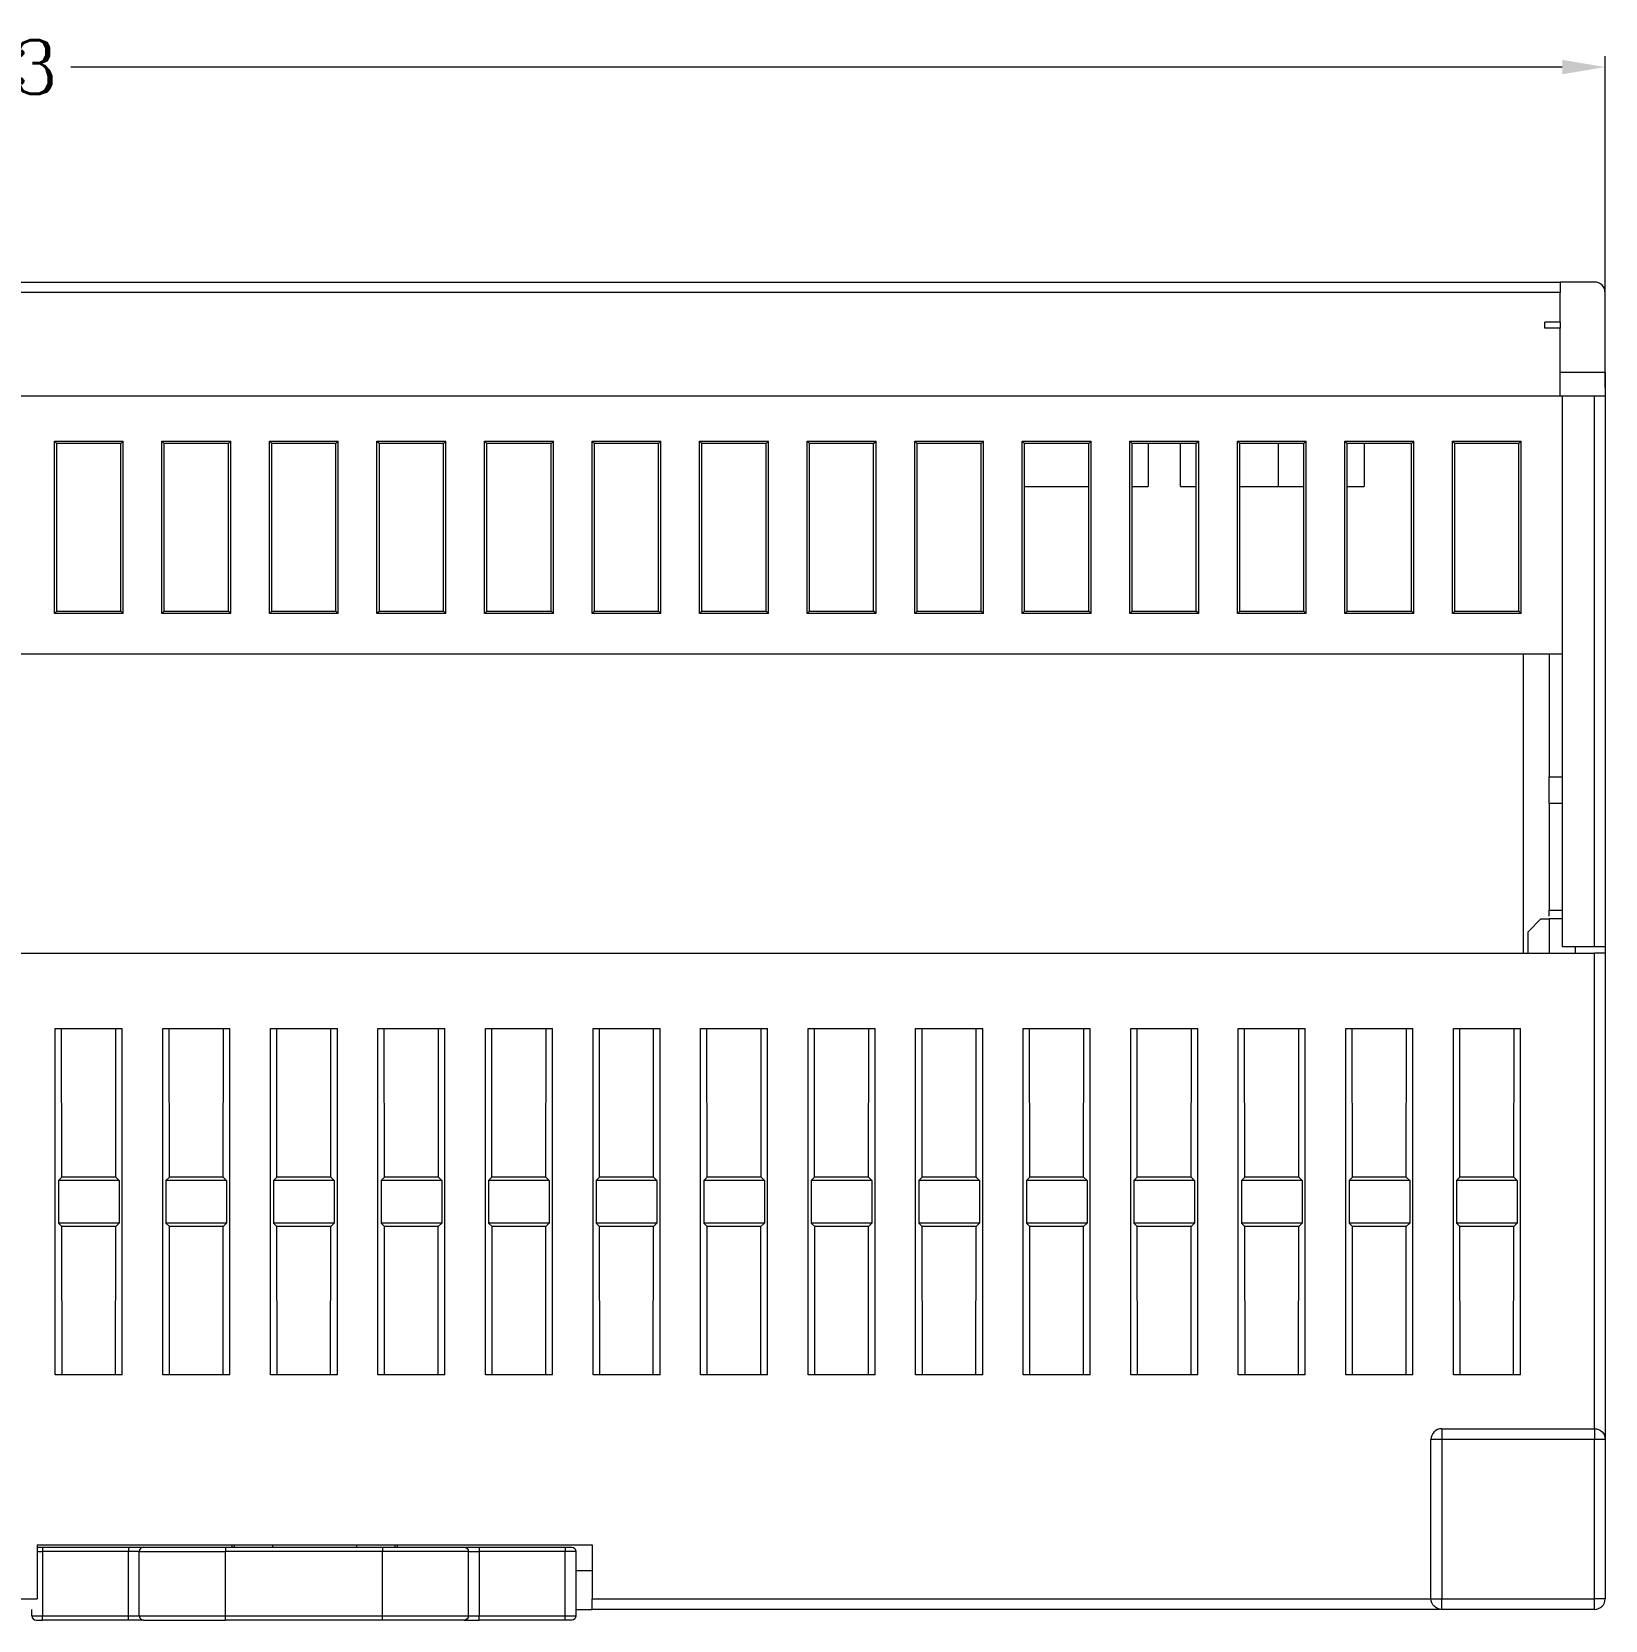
# Model space of a CAD drawing. Header units: millimetres. Extents: x 92 to 1037, y 522 to 1264.
# Drawn here: x 869.3 to 942.4, y 521.5 to 595.4 of the extents above; entities that cross this region are included whole.
import ezdxf

# ---------------------------------------------------------------- set-up
doc = ezdxf.new("R2010")
doc.units = ezdxf.units.MM
doc.layers.get('Defpoints').update_dxf_attribs({"linetype": 'CONTINUOUS'})
doc.layers.add('8', color=7, linetype='CONTINUOUS', true_color=0xffffff)
doc.layers.add('9', color=7, linetype='CONTINUOUS', true_color=0xffffff)
doc.layers.add('dim', color=82, linetype='CONTINUOUS', lineweight=9)
doc.styles.add('ROMANC', font='romanc.shx', dxfattribs={"bigfont": 'gbcbig.shx'})
doc.dimstyles.new('YanXiu', dxfattribs={"dimtxt": 6, "dimasz": 2.2, "dimexe": 0.66, "dimexo": 0.66, "dimgap": 0.66, "dimtad": 0, "dimdsep": 46, "dimtxsty": 'ROMANC', "dimcen": 0, "dimclrd": 256, "dimclre": 131, "dimclrt": 42, "dimazin": 2, "dimtfac": 1, "dimtofl": 0, "dimtmove": 0, "dimatfit": 3, "dimfxl": 0, "dimlwd": 5, "dimlwe": 5, "dimarcsym": 0})

# ---------------------------------------------------------------- blocks, each defined once
blk = doc.blocks.new('*D45')
at = {"layer": 'Defpoints', "color": 0, "lineweight": 18, "transparency": 16777216}
for p in [(942.435, 593.74), (942.435, 578.345), (789.135, 577.839)]:
    blk.add_point(p, dxfattribs=at)
at = {"layer": 'dim', "color": 131, "lineweight": 5, "transparency": 16777216}
for p, q in [((789.135, 578.339), (789.135, 594.24)), ((942.435, 578.844), (942.435, 594.24))]:
    blk.add_line(p, q, dxfattribs=at)
at = {"layer": 'dim', "lineweight": 5, "transparency": 16777216}
for p, q in [((791.135, 593.74), (860.464, 593.74)), ((940.435, 593.74), (871.106, 593.74))]:
    blk.add_line(p, q, dxfattribs=at)
at = {"layer": 'dim', "lineweight": 18, "transparency": 16777216}
for points in [[(791.135, 594.074), (791.135, 593.407), (789.135, 593.74)], [(940.435, 594.074), (940.435, 593.407), (942.435, 593.74)]]:
    blk.add_solid(points, dxfattribs=at)
at = {"layer": 'dim', "color": 42, "lineweight": 18, "transparency": 16777216, "insert": (865.785, 593.74), "char_height": 2.5, "attachment_point": 5, "style": 'ROMANC'}
blk.add_mtext('153.3', dxfattribs=at)

msp = doc.modelspace()

# ---------------------------------------------------------------- linework, layer by layer
at = {"layer": '8', "color": 155, "linetype": 'Continuous', "lineweight": 18}
for p, q in [((787.334, 583.746), (940.334, 583.746)), ((941.934, 583.746), (940.334, 583.746)), ((940.334, 583.746), (940.334, 583.263)), ((940.334, 581.887), (940.334, 583.263)), ((942.434, 579.546), (942.434, 583.246)), ((940.334, 581.887), (939.633, 581.887)), ((939.633, 581.604), (939.633, 581.887)), ((940.334, 581.887), (940.334, 581.604)), ((940.334, 581.604), (939.633, 581.604)), ((940.334, 578.446), (940.334, 581.604)), ((942.434, 579.546), (940.334, 579.546)), ((942.434, 579.546), (942.434, 578.446)), ((940.434, 578.446), (787.134, 578.446)), ((940.434, 578.446), (940.434, 552.846)), ((941.934, 578.446), (940.434, 578.446)), ((942.434, 578.446), (941.934, 578.446)), ((942.434, 578.446), (942.434, 552.846)), ((870.333, 576.346), (873.534, 576.346)), ((870.333, 568.346), (870.333, 576.346)), ((870.333, 576.346), (870.443, 576.236)), ((873.424, 576.236), (870.443, 576.236)), ((870.443, 568.456), (870.443, 576.236)), ((873.424, 576.236), (873.534, 576.346)), ((873.424, 568.456), (873.424, 576.236)), ((873.534, 568.346), (873.534, 576.346)), ((875.333, 576.346), (878.534, 576.346)), ((875.333, 568.346), (875.333, 576.346)), ((875.333, 576.346), (875.443, 576.236)), ((878.424, 576.236), (875.443, 576.236)), ((875.443, 568.456), (875.443, 576.236)), ((878.424, 576.236), (878.534, 576.346)), ((878.424, 568.456), (878.424, 576.236)), ((878.534, 568.346), (878.534, 576.346)), ((880.333, 576.346), (883.534, 576.346)), ((880.333, 568.346), (880.333, 576.346)), ((880.333, 576.346), (880.443, 576.236)), ((883.424, 576.236), (880.443, 576.236)), ((880.443, 568.456), (880.443, 576.236)), ((883.424, 576.236), (883.534, 576.346)), ((883.424, 568.456), (883.424, 576.236)), ((883.534, 568.346), (883.534, 576.346)), ((885.333, 576.346), (888.534, 576.346)), ((885.333, 568.346), (885.333, 576.346)), ((885.333, 576.346), (885.443, 576.236)), ((885.443, 568.456), (885.443, 576.236)), ((888.424, 576.236), (885.443, 576.236)), ((888.424, 576.236), (888.534, 576.346)), ((888.424, 568.456), (888.424, 576.236)), ((888.534, 568.346), (888.534, 576.346)), ((890.333, 576.346), (893.534, 576.346)), ((890.333, 568.346), (890.333, 576.346)), ((890.333, 576.346), (890.443, 576.236)), ((893.424, 576.236), (890.443, 576.236)), ((890.443, 568.456), (890.443, 576.236)), ((893.424, 576.236), (893.534, 576.346)), ((893.424, 568.456), (893.424, 576.236)), ((893.534, 568.346), (893.534, 576.346)), ((895.333, 576.346), (898.534, 576.346)), ((895.333, 568.346), (895.333, 576.346)), ((895.333, 576.346), (895.443, 576.236)), ((895.443, 568.456), (895.443, 576.236)), ((898.424, 576.236), (895.443, 576.236)), ((898.424, 576.236), (898.534, 576.346)), ((898.424, 568.456), (898.424, 576.236)), ((898.534, 568.346), (898.534, 576.346)), ((900.333, 576.346), (903.534, 576.346)), ((900.333, 568.346), (900.333, 576.346)), ((900.333, 576.346), (900.443, 576.236)), ((903.424, 576.236), (900.443, 576.236)), ((900.443, 568.456), (900.443, 576.236)), ((903.424, 576.236), (903.534, 576.346)), ((903.424, 568.456), (903.424, 576.236)), ((903.534, 568.346), (903.534, 576.346)), ((905.333, 576.346), (908.534, 576.346)), ((905.333, 568.346), (905.333, 576.346)), ((905.333, 576.346), (905.443, 576.236)), ((908.424, 576.236), (905.443, 576.236)), ((905.443, 568.456), (905.443, 576.236)), ((908.424, 576.236), (908.534, 576.346)), ((908.424, 568.456), (908.424, 576.236)), ((908.534, 568.346), (908.534, 576.346)), ((910.333, 576.346), (913.534, 576.346)), ((910.333, 568.346), (910.333, 576.346)), ((910.333, 576.346), (910.443, 576.236)), ((913.424, 576.236), (910.443, 576.236)), ((910.443, 568.456), (910.443, 576.236)), ((913.424, 576.236), (913.534, 576.346)), ((913.424, 568.456), (913.424, 576.236)), ((913.534, 568.346), (913.534, 576.346)), ((915.333, 576.346), (918.534, 576.346)), ((915.333, 568.346), (915.333, 576.346)), ((915.333, 576.346), (915.443, 576.236)), ((918.424, 576.236), (915.443, 576.236)), ((915.443, 568.456), (915.443, 576.236)), ((918.424, 576.236), (918.534, 576.346)), ((918.424, 568.456), (918.424, 576.236)), ((918.534, 568.346), (918.534, 576.346)), ((920.333, 576.346), (923.534, 576.346)), ((920.333, 568.346), (920.333, 576.346)), ((920.333, 576.346), (920.443, 576.236)), ((923.424, 576.236), (920.443, 576.236)), ((920.443, 568.456), (920.443, 576.236)), ((921.184, 576.236), (921.184, 574.246)), ((922.684, 574.246), (922.684, 576.236)), ((923.424, 576.236), (923.534, 576.346)), ((923.424, 568.456), (923.424, 576.236)), ((923.534, 568.346), (923.534, 576.346)), ((925.333, 576.346), (928.534, 576.346)), ((925.333, 568.346), (925.333, 576.346)), ((925.333, 576.346), (925.443, 576.236)), ((925.443, 568.456), (925.443, 576.236)), ((928.424, 576.236), (925.443, 576.236)), ((927.234, 576.236), (927.234, 574.246)), ((928.424, 576.236), (928.534, 576.346)), ((928.424, 568.456), (928.424, 576.236)), ((928.534, 568.346), (928.534, 576.346)), ((930.333, 576.346), (933.534, 576.346)), ((930.333, 568.346), (930.333, 576.346)), ((930.333, 576.346), (930.443, 576.236)), ((933.424, 576.236), (930.443, 576.236)), ((930.443, 568.456), (930.443, 576.236)), ((931.234, 576.236), (931.234, 574.246)), ((933.424, 576.236), (933.534, 576.346)), ((933.424, 568.456), (933.424, 576.236)), ((933.534, 568.346), (933.534, 576.346)), ((935.333, 576.346), (938.534, 576.346)), ((935.333, 568.346), (935.333, 576.346)), ((935.333, 576.346), (935.443, 576.236)), ((938.424, 576.236), (935.443, 576.236)), ((935.443, 568.456), (935.443, 576.236)), ((938.424, 576.236), (938.534, 576.346)), ((938.424, 568.456), (938.424, 576.236)), ((938.534, 568.346), (938.534, 576.346)), ((915.443, 574.246), (918.423, 574.246)), ((920.443, 574.246), (921.184, 574.246)), ((922.684, 574.246), (923.424, 574.246)), ((925.443, 574.246), (927.234, 574.246)), ((927.234, 574.246), (928.424, 574.246)), ((930.443, 574.246), (931.234, 574.246)), ((870.443, 568.456), (870.333, 568.346)), ((873.534, 568.346), (870.333, 568.346)), ((870.443, 568.456), (873.424, 568.456)), ((873.534, 568.346), (873.424, 568.456)), ((875.443, 568.456), (875.333, 568.346)), ((878.534, 568.346), (875.333, 568.346)), ((875.443, 568.456), (878.424, 568.456)), ((878.534, 568.346), (878.424, 568.456)), ((880.443, 568.456), (880.333, 568.346)), ((883.534, 568.346), (880.333, 568.346)), ((880.443, 568.456), (883.424, 568.456)), ((883.534, 568.346), (883.424, 568.456)), ((885.443, 568.456), (885.333, 568.346)), ((888.534, 568.346), (885.333, 568.346)), ((885.443, 568.456), (888.424, 568.456)), ((888.534, 568.346), (888.424, 568.456)), ((890.443, 568.456), (890.333, 568.346)), ((893.534, 568.346), (890.333, 568.346)), ((890.443, 568.456), (893.424, 568.456)), ((893.534, 568.346), (893.424, 568.456)), ((895.443, 568.456), (895.333, 568.346)), ((898.534, 568.346), (895.333, 568.346)), ((895.443, 568.456), (898.424, 568.456)), ((898.534, 568.346), (898.424, 568.456)), ((900.443, 568.456), (900.333, 568.346)), ((903.534, 568.346), (900.333, 568.346)), ((900.443, 568.456), (903.424, 568.456)), ((903.534, 568.346), (903.424, 568.456)), ((905.443, 568.456), (905.333, 568.346)), ((908.534, 568.346), (905.333, 568.346)), ((905.443, 568.456), (908.424, 568.456)), ((908.534, 568.346), (908.424, 568.456)), ((910.443, 568.456), (910.333, 568.346)), ((913.534, 568.346), (910.333, 568.346)), ((910.443, 568.456), (913.424, 568.456)), ((913.534, 568.346), (913.424, 568.456)), ((915.443, 568.456), (915.333, 568.346)), ((918.534, 568.346), (915.333, 568.346)), ((915.443, 568.456), (918.424, 568.456)), ((918.534, 568.346), (918.424, 568.456)), ((920.443, 568.456), (920.333, 568.346)), ((923.534, 568.346), (920.333, 568.346)), ((920.443, 568.456), (923.424, 568.456)), ((923.534, 568.346), (923.424, 568.456)), ((925.443, 568.456), (925.333, 568.346)), ((928.534, 568.346), (925.333, 568.346)), ((925.443, 568.456), (928.424, 568.456)), ((928.534, 568.346), (928.424, 568.456)), ((930.443, 568.456), (930.333, 568.346)), ((933.534, 568.346), (930.333, 568.346)), ((930.443, 568.456), (933.424, 568.456)), ((933.534, 568.346), (933.424, 568.456)), ((935.443, 568.456), (935.333, 568.346)), ((938.534, 568.346), (935.333, 568.346)), ((935.443, 568.456), (938.424, 568.456)), ((938.534, 568.346), (938.424, 568.456)), ((940.434, 566.446), (787.134, 566.446)), ((941.934, 552.846), (940.434, 552.846)), ((942.434, 552.846), (941.934, 552.846))]:
    msp.add_line(p, q, dxfattribs=at)
at = {"layer": '8', "color": 155, "linetype": 'Continuous', "lineweight": 13}
for p, q in [((940.334, 583.263), (787.334, 583.263)), ((941.934, 552.846), (941.934, 578.446))]:
    msp.add_line(p, q, dxfattribs=at)
at = {"layer": '8', "color": 155, "linetype": 'Continuous', "lineweight": 18}
msp.add_arc((941.934, 583.246), 0.5, 0, 90, dxfattribs=at)
at = {"layer": '9', "color": 155, "linetype": 'Continuous', "lineweight": 18}
for p, q in [((938.634, 552.545), (938.634, 566.445)), ((939.834, 566.446), (939.834, 560.752)), ((939.834, 560.752), (940.434, 560.752)), ((939.834, 559.502), (939.834, 560.752)), ((939.834, 559.502), (939.834, 554.546)), ((939.448, 554.146), (938.848, 553.546)), ((939.448, 554.146), (939.834, 554.146)), ((940.434, 554.146), (939.834, 554.146)), ((939.834, 554.146), (939.834, 552.546)), ((938.848, 552.546), (938.848, 553.546)), ((746.934, 552.546), (941.934, 552.546)), ((941.034, 552.846), (941.034, 552.546)), ((942.434, 552.546), (941.934, 552.546)), ((942.434, 552.846), (942.434, 552.546)), ((942.434, 552.546), (942.434, 529.946)), ((870.376, 549.046), (873.492, 549.046)), ((870.376, 532.946), (870.376, 549.046)), ((870.68, 542.143), (870.672, 549.046)), ((873.187, 542.143), (873.195, 549.046)), ((873.492, 532.946), (873.492, 549.046)), ((875.376, 549.046), (878.492, 549.046)), ((875.376, 532.946), (875.376, 549.046)), ((875.68, 542.143), (875.672, 549.046)), ((878.187, 542.143), (878.195, 549.046)), ((878.492, 532.946), (878.492, 549.046)), ((880.376, 549.046), (883.492, 549.046)), ((880.376, 532.946), (880.376, 549.046)), ((880.68, 542.143), (880.672, 549.046)), ((883.187, 542.143), (883.195, 549.046)), ((883.492, 532.946), (883.492, 549.046)), ((885.376, 549.046), (888.492, 549.046)), ((885.376, 532.946), (885.376, 549.046)), ((885.68, 542.143), (885.672, 549.046)), ((888.187, 542.143), (888.195, 549.046)), ((888.492, 532.946), (888.492, 549.046)), ((890.376, 549.046), (893.492, 549.046)), ((890.376, 532.946), (890.376, 549.046)), ((890.68, 542.143), (890.672, 549.046)), ((893.187, 542.143), (893.195, 549.046)), ((893.492, 532.946), (893.492, 549.046)), ((895.376, 549.046), (898.492, 549.046)), ((895.376, 532.946), (895.376, 549.046)), ((895.68, 542.143), (895.672, 549.046)), ((898.187, 542.143), (898.195, 549.046)), ((898.492, 532.946), (898.492, 549.046)), ((900.376, 549.046), (903.492, 549.046)), ((900.376, 532.946), (900.376, 549.046)), ((900.68, 542.143), (900.672, 549.046)), ((903.187, 542.143), (903.195, 549.046)), ((903.492, 532.946), (903.492, 549.046)), ((905.376, 549.046), (908.492, 549.046)), ((905.376, 532.946), (905.376, 549.046)), ((905.68, 542.143), (905.672, 549.046)), ((908.187, 542.143), (908.195, 549.046)), ((908.492, 532.946), (908.492, 549.046)), ((910.376, 549.046), (913.492, 549.046)), ((910.376, 532.946), (910.376, 549.046)), ((910.68, 542.143), (910.672, 549.046)), ((913.187, 542.143), (913.195, 549.046)), ((913.492, 532.946), (913.492, 549.046)), ((915.376, 549.046), (918.492, 549.046)), ((915.376, 532.946), (915.376, 549.046)), ((915.68, 542.143), (915.672, 549.046)), ((918.187, 542.143), (918.195, 549.046)), ((918.492, 532.946), (918.492, 549.046)), ((920.376, 549.046), (923.492, 549.046)), ((920.376, 532.946), (920.376, 549.046)), ((920.68, 542.143), (920.672, 549.046)), ((923.187, 542.143), (923.195, 549.046)), ((923.492, 532.946), (923.492, 549.046)), ((925.376, 549.046), (928.492, 549.046)), ((925.376, 532.946), (925.376, 549.046)), ((925.68, 542.143), (925.672, 549.046)), ((928.187, 542.143), (928.195, 549.046)), ((928.492, 532.946), (928.492, 549.046)), ((930.376, 549.046), (933.492, 549.046)), ((930.376, 532.946), (930.376, 549.046)), ((930.68, 542.143), (930.672, 549.046)), ((933.187, 542.143), (933.195, 549.046)), ((933.492, 532.946), (933.492, 549.046)), ((935.376, 549.046), (938.492, 549.046)), ((935.376, 532.946), (935.376, 549.046)), ((935.68, 542.143), (935.672, 549.046)), ((938.187, 542.143), (938.195, 549.046)), ((938.492, 532.946), (938.492, 549.046)), ((870.523, 541.986), (870.68, 542.143)), ((873.344, 541.986), (870.523, 541.986)), ((870.523, 541.986), (870.523, 540.005)), ((873.187, 542.143), (870.68, 542.143)), ((873.344, 541.986), (873.187, 542.143)), ((873.344, 541.986), (873.344, 540.005)), ((875.523, 541.986), (875.68, 542.143)), ((878.344, 541.986), (875.523, 541.986)), ((875.523, 541.986), (875.523, 540.005)), ((878.187, 542.143), (875.68, 542.143)), ((878.344, 541.986), (878.187, 542.143)), ((878.344, 541.986), (878.344, 540.005)), ((880.523, 541.986), (880.68, 542.143)), ((883.344, 541.986), (880.523, 541.986)), ((880.523, 541.986), (880.523, 540.005)), ((883.187, 542.143), (880.68, 542.143)), ((883.344, 541.986), (883.187, 542.143)), ((883.344, 541.986), (883.344, 540.005)), ((885.523, 541.986), (885.68, 542.143)), ((888.344, 541.986), (885.523, 541.986)), ((885.523, 541.986), (885.523, 540.005)), ((888.187, 542.143), (885.68, 542.143)), ((888.344, 541.986), (888.187, 542.143)), ((888.344, 541.986), (888.344, 540.005)), ((890.523, 541.986), (890.68, 542.143)), ((893.344, 541.986), (890.523, 541.986)), ((890.523, 541.986), (890.523, 540.005)), ((893.187, 542.143), (890.68, 542.143)), ((893.344, 541.986), (893.187, 542.143)), ((893.344, 541.986), (893.344, 540.005)), ((895.523, 541.986), (895.68, 542.143)), ((898.344, 541.986), (895.523, 541.986)), ((895.523, 541.986), (895.523, 540.005)), ((898.187, 542.143), (895.68, 542.143)), ((898.344, 541.986), (898.187, 542.143)), ((898.344, 541.986), (898.344, 540.005)), ((900.523, 541.986), (900.68, 542.143)), ((903.344, 541.986), (900.523, 541.986)), ((900.523, 541.986), (900.523, 540.005)), ((903.187, 542.143), (900.68, 542.143)), ((903.344, 541.986), (903.187, 542.143)), ((903.344, 541.986), (903.344, 540.005)), ((905.523, 541.986), (905.68, 542.143)), ((908.344, 541.986), (905.523, 541.986)), ((905.523, 541.986), (905.523, 540.005)), ((908.187, 542.143), (905.68, 542.143)), ((908.344, 541.986), (908.187, 542.143)), ((908.344, 541.986), (908.344, 540.005)), ((910.523, 541.986), (910.68, 542.143)), ((913.344, 541.986), (910.523, 541.986)), ((910.523, 541.986), (910.523, 540.005)), ((913.187, 542.143), (910.68, 542.143)), ((913.344, 541.986), (913.187, 542.143)), ((913.344, 541.986), (913.344, 540.005)), ((915.523, 541.986), (915.68, 542.143)), ((918.344, 541.986), (915.523, 541.986)), ((915.523, 541.986), (915.523, 540.005)), ((918.187, 542.143), (915.68, 542.143)), ((918.344, 541.986), (918.187, 542.143)), ((918.344, 541.986), (918.344, 540.005)), ((920.523, 541.986), (920.68, 542.143)), ((923.344, 541.986), (920.523, 541.986)), ((920.523, 541.986), (920.523, 540.005)), ((923.187, 542.143), (920.68, 542.143)), ((923.344, 541.986), (923.187, 542.143)), ((923.344, 541.986), (923.344, 540.005)), ((925.523, 541.986), (925.68, 542.143)), ((928.344, 541.986), (925.523, 541.986)), ((925.523, 541.986), (925.523, 540.005)), ((928.187, 542.143), (925.68, 542.143)), ((928.344, 541.986), (928.187, 542.143)), ((928.344, 541.986), (928.344, 540.005)), ((930.523, 541.986), (930.68, 542.143)), ((933.344, 541.986), (930.523, 541.986)), ((930.523, 541.986), (930.523, 540.005)), ((933.187, 542.143), (930.68, 542.143)), ((933.344, 541.986), (933.187, 542.143)), ((933.344, 541.986), (933.344, 540.005)), ((935.523, 541.986), (935.68, 542.143)), ((938.344, 541.986), (935.523, 541.986)), ((935.523, 541.986), (935.523, 540.005)), ((938.187, 542.143), (935.68, 542.143)), ((938.344, 541.986), (938.187, 542.143)), ((938.344, 541.986), (938.344, 540.005)), ((873.344, 540.005), (870.523, 540.005)), ((870.523, 540.005), (870.682, 539.846)), ((873.185, 539.846), (870.682, 539.846)), ((870.69, 532.946), (870.682, 539.846)), ((873.178, 532.946), (873.185, 539.846)), ((873.344, 540.005), (873.185, 539.846)), ((878.344, 540.005), (875.523, 540.005)), ((875.523, 540.005), (875.682, 539.846)), ((878.185, 539.846), (875.682, 539.846)), ((875.69, 532.946), (875.682, 539.846)), ((878.178, 532.946), (878.185, 539.846)), ((878.344, 540.005), (878.185, 539.846)), ((883.344, 540.005), (880.523, 540.005)), ((880.523, 540.005), (880.682, 539.846)), ((883.185, 539.846), (880.682, 539.846)), ((880.69, 532.946), (880.682, 539.846)), ((883.178, 532.946), (883.185, 539.846)), ((883.344, 540.005), (883.185, 539.846)), ((888.344, 540.005), (885.523, 540.005)), ((885.523, 540.005), (885.682, 539.846)), ((888.185, 539.846), (885.682, 539.846)), ((885.69, 532.946), (885.682, 539.846)), ((888.178, 532.946), (888.185, 539.846)), ((888.344, 540.005), (888.185, 539.846)), ((893.344, 540.005), (890.523, 540.005)), ((890.523, 540.005), (890.682, 539.846)), ((893.185, 539.846), (890.682, 539.846)), ((890.69, 532.946), (890.682, 539.846)), ((893.178, 532.946), (893.185, 539.846)), ((893.344, 540.005), (893.185, 539.846)), ((898.344, 540.005), (895.523, 540.005)), ((895.523, 540.005), (895.682, 539.846)), ((898.185, 539.846), (895.682, 539.846)), ((895.69, 532.946), (895.682, 539.846)), ((898.178, 532.946), (898.185, 539.846)), ((898.344, 540.005), (898.185, 539.846)), ((903.344, 540.005), (900.523, 540.005)), ((900.523, 540.005), (900.682, 539.846)), ((903.185, 539.846), (900.682, 539.846)), ((900.69, 532.946), (900.682, 539.846)), ((903.178, 532.946), (903.185, 539.846)), ((903.344, 540.005), (903.185, 539.846)), ((908.344, 540.005), (905.523, 540.005)), ((905.523, 540.005), (905.682, 539.846)), ((908.185, 539.846), (905.682, 539.846)), ((905.69, 532.946), (905.682, 539.846)), ((908.178, 532.946), (908.185, 539.846)), ((908.344, 540.005), (908.185, 539.846)), ((913.344, 540.005), (910.523, 540.005)), ((910.523, 540.005), (910.682, 539.846)), ((913.185, 539.846), (910.682, 539.846)), ((910.69, 532.946), (910.682, 539.846)), ((913.178, 532.946), (913.185, 539.846)), ((913.344, 540.005), (913.185, 539.846)), ((918.344, 540.005), (915.523, 540.005)), ((915.523, 540.005), (915.682, 539.846)), ((918.185, 539.846), (915.682, 539.846)), ((915.69, 532.946), (915.682, 539.846)), ((918.178, 532.946), (918.185, 539.846)), ((918.344, 540.005), (918.185, 539.846)), ((923.344, 540.005), (920.523, 540.005)), ((920.523, 540.005), (920.682, 539.846)), ((923.185, 539.846), (920.682, 539.846)), ((920.69, 532.946), (920.682, 539.846)), ((923.178, 532.946), (923.185, 539.846)), ((923.344, 540.005), (923.185, 539.846)), ((928.344, 540.005), (925.523, 540.005)), ((925.523, 540.005), (925.682, 539.846)), ((928.185, 539.846), (925.682, 539.846)), ((925.69, 532.946), (925.682, 539.846)), ((928.178, 532.946), (928.185, 539.846)), ((928.344, 540.005), (928.185, 539.846)), ((933.344, 540.005), (930.523, 540.005)), ((930.523, 540.005), (930.682, 539.846)), ((933.185, 539.846), (930.682, 539.846)), ((930.69, 532.946), (930.682, 539.846)), ((933.178, 532.946), (933.185, 539.846)), ((933.344, 540.005), (933.185, 539.846)), ((938.344, 540.005), (935.523, 540.005)), ((935.523, 540.005), (935.682, 539.846)), ((938.185, 539.846), (935.682, 539.846)), ((935.69, 532.946), (935.682, 539.846)), ((938.178, 532.946), (938.185, 539.846)), ((938.344, 540.005), (938.185, 539.846)), ((873.492, 532.946), (870.376, 532.946)), ((878.492, 532.946), (875.376, 532.946)), ((883.492, 532.946), (880.376, 532.946)), ((888.492, 532.946), (885.376, 532.946)), ((893.492, 532.946), (890.376, 532.946)), ((898.492, 532.946), (895.376, 532.946)), ((903.492, 532.946), (900.376, 532.946)), ((908.492, 532.946), (905.376, 532.946)), ((913.492, 532.946), (910.376, 532.946)), ((918.492, 532.946), (915.376, 532.946)), ((923.492, 532.946), (920.376, 532.946)), ((928.492, 532.946), (925.376, 532.946)), ((933.492, 532.946), (930.376, 532.946)), ((938.492, 532.946), (935.376, 532.946)), ((934.334, 522.546), (934.334, 529.946)), ((942.434, 529.946), (942.434, 522.546)), ((869.534, 525.046), (895.334, 525.046)), ((869.534, 525.046), (869.534, 522.546)), ((895.334, 525.046), (895.334, 522.546)), ((869.534, 524.946), (869.784, 524.946)), ((869.784, 524.946), (873.784, 524.946)), ((873.784, 524.946), (874.484, 524.946)), ((874.284, 521.746), (874.284, 524.746)), ((874.484, 524.946), (878.284, 524.946)), ((878.284, 524.946), (885.584, 524.946)), ((885.584, 524.946), (889.384, 524.946)), ((889.384, 524.946), (890.084, 524.946)), ((889.584, 521.746), (889.584, 524.746)), ((890.084, 524.946), (894.084, 524.946)), ((894.084, 524.946), (894.384, 524.946)), ((894.584, 524.746), (894.584, 521.746)), ((895.334, 523.846), (894.584, 523.846)), ((869.284, 521.746), (869.284, 522.046)), ((894.584, 522.046), (895.334, 522.046)), ((895.334, 522.046), (895.334, 522.546)), ((934.834, 522.046), (895.334, 522.046)), ((941.934, 522.046), (934.834, 522.046)), ((869.484, 521.546), (869.784, 521.546)), ((873.784, 521.546), (869.784, 521.546)), ((874.484, 521.546), (873.784, 521.546)), ((874.484, 521.546), (878.284, 521.546)), ((885.584, 521.546), (878.284, 521.546)), ((889.384, 521.546), (885.584, 521.546)), ((889.384, 521.546), (890.084, 521.546)), ((894.084, 521.546), (890.084, 521.546)), ((894.384, 521.546), (894.084, 521.546))]:
    msp.add_line(p, q, dxfattribs=at)
at = {"layer": '9', "color": 155, "linetype": 'Continuous', "lineweight": 13}
for p, q in [((941.934, 530.446), (941.934, 552.546)), ((934.834, 530.446), (934.834, 529.946)), ((941.934, 530.446), (941.934, 529.946)), ((934.834, 529.946), (934.334, 529.946)), ((934.834, 529.946), (934.834, 522.546)), ((941.934, 522.546), (941.934, 529.946)), ((942.434, 529.946), (941.934, 529.946)), ((869.534, 524.746), (869.784, 524.746)), ((869.784, 524.946), (869.784, 524.746)), ((873.784, 524.746), (869.784, 524.746)), ((869.784, 524.746), (869.784, 521.746)), ((873.784, 524.946), (873.784, 524.746)), ((873.784, 521.746), (873.784, 524.746)), ((874.284, 524.746), (873.784, 524.746)), ((874.284, 524.746), (878.284, 524.746)), ((878.284, 524.946), (878.284, 524.746)), ((885.584, 524.746), (878.284, 524.746)), ((878.284, 521.746), (878.284, 524.746)), ((885.584, 524.946), (885.584, 524.746)), ((885.584, 521.746), (885.584, 524.746)), ((889.584, 524.746), (885.584, 524.746)), ((889.584, 524.746), (890.084, 524.746)), ((890.084, 524.946), (890.084, 524.746)), ((894.084, 524.746), (890.084, 524.746)), ((890.084, 524.746), (890.084, 521.746)), ((894.084, 524.946), (894.084, 524.746)), ((894.084, 521.746), (894.084, 524.746)), ((894.584, 524.746), (894.084, 524.746)), ((819.334, 522.546), (869.534, 522.546)), ((895.334, 522.546), (934.334, 522.546)), ((934.334, 522.546), (934.834, 522.546)), ((934.834, 522.546), (941.934, 522.546)), ((934.834, 522.046), (934.834, 522.546)), ((941.934, 522.046), (941.934, 522.546)), ((942.434, 522.546), (941.934, 522.546)), ((869.284, 521.746), (869.784, 521.746)), ((869.784, 521.746), (873.784, 521.746)), ((869.784, 521.546), (869.784, 521.746)), ((873.784, 521.546), (873.784, 521.746)), ((873.784, 521.746), (874.284, 521.746)), ((874.284, 521.746), (878.284, 521.746)), ((878.284, 521.746), (885.584, 521.746)), ((878.284, 521.546), (878.284, 521.746)), ((885.584, 521.746), (889.584, 521.746)), ((885.584, 521.546), (885.584, 521.746)), ((889.584, 521.746), (890.084, 521.746)), ((890.084, 521.746), (894.084, 521.746)), ((890.084, 521.546), (890.084, 521.746)), ((894.084, 521.546), (894.084, 521.746)), ((894.084, 521.746), (894.584, 521.746))]:
    msp.add_line(p, q, dxfattribs=at)
at = {"layer": '9', "color": 155, "linetype": 'Continuous', "lineweight": 18}
for centre, radius, start, end in [((934.834, 529.946), 0.5, 89.91048, 180), ((874.484, 524.746), 0.2, 90, 180), ((941.934, 522.546), 0.5, 270, 0), ((869.484, 521.746), 0.2, 180, 270), ((874.484, 521.746), 0.2, 180, 270)]:
    msp.add_arc(centre, radius, start, end, dxfattribs=at)
at = {"layer": '9', "color": 155, "linetype": 'Continuous', "lineweight": 18, "extrusion": (0, 0, -1)}
for centre, radius, start, end in [((-941.934, 529.946), 0.5, 90, 180), ((-889.384, 524.746), 0.2, 90, 180), ((-894.384, 524.746), 0.2, 90, 180), ((-934.834, 522.546), 0.5, 270, 0), ((-889.384, 521.746), 0.2, 180, 270), ((-894.384, 521.746), 0.2, 180, 270)]:
    msp.add_arc(centre, radius, start, end, dxfattribs=at)
at = {"layer": '9', "color": 155, "linetype": 'Continuous', "lineweight": 18}
for points, degree in [([(940.434, 559.502), (940.234, 559.502), (940.034, 559.502), (939.834, 559.502)], 3), ([(939.834, 554.546), (940.034, 554.546), (940.234, 554.546), (940.434, 554.546)], 3), ([(939.834, 554.265), (939.834, 554.546)], 1), ([(878.578, 525.046), (878.578, 524.946)], 1), ([(880.483, 525.046), (880.481, 525.012), (880.479, 524.979), (880.478, 524.946)], 3), ([(884.385, 525.046), (884.386, 525.012), (884.388, 524.979), (884.39, 524.946)], 3), ([(886.29, 524.946), (886.29, 524.996), (886.29, 525.046)], 2)]:
    msp.add_open_spline(points, degree=degree, dxfattribs=at)
msp.add_open_spline([(934.834, 530.446), (934.901, 530.446), (934.967, 530.446), (935.367, 530.446), (935.7, 530.446), (937.367, 530.446), (938.7, 530.446), (940.667, 530.446), (941.3, 530.446), (941.934, 530.446)], degree=3, knots=[0, 0, 0, 0, 0.028062, 0.028062, 0.168923, 0.168923, 0.732365, 0.732365, 1, 1, 1, 1], dxfattribs=at)
at = {"layer": '9', "color": 155, "linetype": 'Continuous', "lineweight": 13}
msp.add_open_spline([(941.934, 529.946), (941.634, 529.946), (941.334, 529.946), (939.7, 529.946), (938.367, 529.946), (936.367, 529.946), (935.7, 529.946), (934.967, 529.946), (934.9, 529.946), (934.834, 529.946)], degree=3, knots=[0, 0, 0, 0, 0.126761, 0.126761, 0.690141, 0.690141, 0.971831, 0.971831, 1, 1, 1, 1], dxfattribs=at)
for points in [[(878.711, 524.946), (878.711, 524.979), (878.711, 525.012), (878.711, 525.046)], [(886.156, 525.046), (886.156, 525.012), (886.156, 524.979), (886.156, 524.946)]]:
    msp.add_open_spline(points, degree=3, dxfattribs=at)

# ---------------------------------------------------------------- dimensions: what is measured, and where the dimension line sits
at = {"layer": 'dim', "lineweight": 18}
dim = msp.add_linear_dim(base=(942.435, 593.74), p1=(789.135, 577.839), p2=(942.435, 578.345), dimstyle='YanXiu', override={"dimtxt": 2.5, "dimasz": 2, "dimexe": 0.49975, "dimexo": 0.49975, "dimgap": 0.49975}, dxfattribs=at)
dim.commit()
dim.dimension.update_dxf_attribs({"geometry": '*D45', "text_midpoint": (865.785, 593.74)})

doc.saveas('drawing.dxf')
